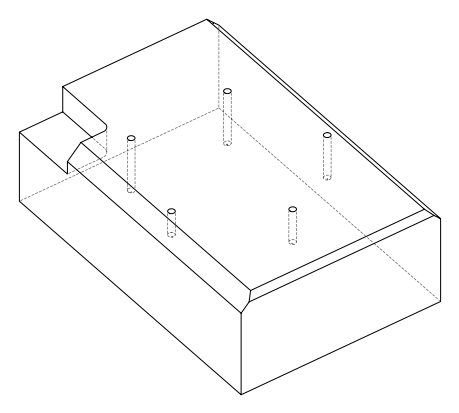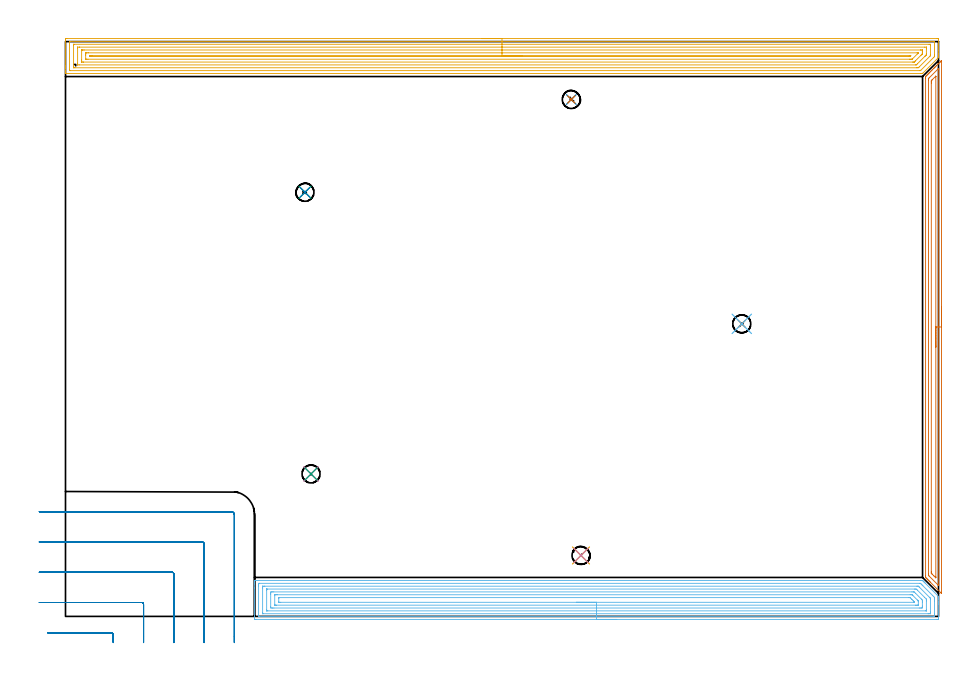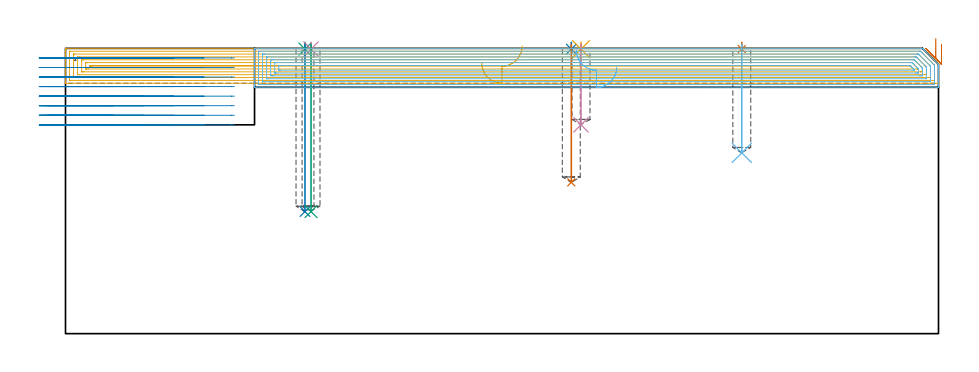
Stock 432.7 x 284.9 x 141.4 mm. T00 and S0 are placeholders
(PLAN: 14 operations, 3 tool changes, 60.5 min)
(1 SPOT_DRILL | STEP1POCKET | NXT0321_9005460120000 | 0.03 min | 2 mm3)
(2 SPOT_DRILL_1 | STEP1POCKET_1 | NXT0321_9005460120000 | 0.03 min | 1 mm3)
(3 SPOT_DRILL_2 | STEP1POCKET_2 | NXT0321_9005460120000 | 0.03 min | 3 mm3)
(4 SPOT_DRILL_3 | STEP1POCKET_3 | NXT0321_9005460120000 | 0.03 min | 0 mm3)
(5 SPOT_DRILL_4 | STEP1POCKET_4 | NXT0321_9005460120000 | 0.03 min | 1 mm3)
(6 DRILL_BLIND_HOLE_INTO_CENTER | STEP1POCKET | UGT0301_484 | 0.22 min | 3090 mm3)
(7 DRILL_BLIND_HOLE_INTO_CENTER_1 | STEP1POCKET_1 | UGT0301_484 | 0.28 min | 3992 mm3)
(8 DRILL_BLIND_HOLE_INTO_CENTER_2 | STEP1POCKET_2 | UGT0301_484 | 0.33 min | 4889 mm3)
(9 DRILL_BLIND_HOLE_INTO_CENTER_3 | STEP1POCKET_3 | UGT0301_484 | 0.33 min | 4890 mm3)
(10 DRILL_BLIND_HOLE_INTO_CENTER_4 | STEP1POCKET_4 | UGT0301_484 | 0.16 min | 2232 mm3)
(11 AREA_MILL | FG_CHAMFER_SURFACE | UGT0205_001 | 24.33 min | 64747 mm3)
(12 AREA_MILL_1 | FG_CHAMFER_SURFACE_1 | UGT0205_001 | 19.25 min | 64590 mm3)
(13 AREA_MILL_2 | FG_CHAMFER_SURFACE_2 | UGT0205_001 | 6.38 min | 7906 mm3)
(14 MILL_CORNER_NOTCH_RECTANGULAR | CORNER_NOTCH_RECTANGULAR | UGT0201_094 | Follow Part, ap 5, ae 75% | 9.06 min | 217320 mm3)
(TOOL NXT0321_9005460120000 | NC Spot Drill, 142deg, 12mm, Carbide, Uncoated | D12 PA142 FL30 Z2)
(TOOL UGT0301_484 | Carbide Drill 8.9 mm | D8.9 PA118 FL81 Z2)
(TOOL UGT0205_001 | Chamfer Mill 20 x 3 x 45 deg. | D20 FL50 Z2)
(TOOL UGT0201_094 | End mill 20 mm | D20 FL38 Z4)
(OP 1 SPOT_DRILL)
G17 G21 G94 G90
T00 M6
G54
G17 G0 G90 X335.2 Y145. S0 M3
G43 Z151.4 H0
G94 G81 G98 Z141.017 F250. R144.4
G80
M5
M2
(OP 2 SPOT_DRILL_1)
G17 G21 G94 G90
T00 M6
G54
G17 G0 G90 X250.7 Y256.2 S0 M3
G43 Z151.4 H0
G94 G81 G98 Z141.017 F250. R144.4
G80
M5
M2
(OP 3 SPOT_DRILL_2)
G17 G21 G94 G90
T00 M6
G54
G17 G0 G90 X118.7 Y210.2 S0 M3
G43 Z151.4 H0
G94 G81 G98 Z141.017 F250. R144.4
G80
M5
M2
(OP 4 SPOT_DRILL_3)
G17 G21 G94 G90
T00 M6
G54
G17 G0 G90 X121.7 Y70.6 S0 M3
G43 Z151.4 H0
G94 G81 G98 Z141.017 F250. R144.4
G80
M5
M2
(OP 5 SPOT_DRILL_4)
G17 G21 G94 G90
T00 M6
G54
G17 G0 G90 X255.5 Y30.2 S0 M3
G43 Z151.4 H0
G94 G81 G98 Z141.017 F250. R144.4
G80
M5
M2
(OP 6 DRILL_BLIND_HOLE_INTO_CENTER)
G17 G21 G94 G90
T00 M6
G54
G17 G0 G90 X335.2 Y145. S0 M3
G43 Z151.4 H0
G94 G81 G98 Z89.6 F250. R143.4
G80
M5
M2
(OP 7 DRILL_BLIND_HOLE_INTO_CENTER_1)
G17 G21 G94 G90
T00 M6
G54
G17 G0 G90 X250.7 Y256.2 S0 M3
G43 Z151.4 H0
G94 G81 G98 Z75. F250. R143.4
G80
M5
M2
(OP 8 DRILL_BLIND_HOLE_INTO_CENTER_2)
G17 G21 G94 G90
T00 M6
G54
G17 G0 G90 X118.7 Y210.2 S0 M3
G43 Z151.4 H0
G94 G81 G98 Z60.5 F250. R143.4
G80
M5
M2
(OP 9 DRILL_BLIND_HOLE_INTO_CENTER_3)
G17 G21 G94 G90
T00 M6
G54
G17 G0 G90 X121.7 Y70.6 S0 M3
G43 Z151.4 H0
G94 G81 G98 Z60.5 F250. R143.4
G80
M5
M2
(OP 10 DRILL_BLIND_HOLE_INTO_CENTER_4)
G17 G21 G94 G90
T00 M6
G54
G17 G0 G90 X255.5 Y30.2 S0 M3
G43 Z151.4 H0
G94 G81 G98 Z103.5 F250. R143.4
G80
M5
M2
(OP 11 AREA_MILL)
G17 G21 G94 G90
T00 M6
G54
G17 G0 G90 X206.35 Y286.4 S1061 M3
G43 Z151.4 H0
Z134.1
G94 G1 X206.388 Z133.228 F250.
X206.502 Z132.363
X206.691 Z131.512
X206.953 Z130.68
X207.287 Z129.874
X207.69 Z129.1
X208.158 Z128.364
X208.69 Z127.672
X209.279 Z127.029
X209.922 Z126.44
X210.614 Z125.908
X211.35 Z125.44
X212.124 Z125.037
X212.93 Z124.703
X213.762 Z124.441
X214.614 Z124.252
X215.478 Z124.138
X216.35 Z124.1
X432.083
X432.366 Y286.397 Z124.102
X432.69 Y286.392 Z124.106
X432.7 Y286.063 Z124.435
Y280.429 Z130.066
Y278.984 Z131.512
Y278.643 Z131.852
Y277.96 Z132.539
Y277.54 Z132.96
X432.699 Y277.246 Z133.249
X432.69 Y276.99 Z133.507
X432.634 Y276.933 Z133.565
X432.558 Y276.857 Z133.642
X424.936 Y269.236 Z141.263
X424.806 Y269.105 Z141.39
X424.043 Y269.1 Z141.4
X0.171
X0.01 Y269.102 Z141.388
X0.007 Y269.161 Z141.331
X0. Y269.569 Z140.931
Y269.923 Z140.576
Y270.606 Z139.889
Y271.84 Z138.657
Y272.392 Z138.102
Y273.009 Z137.486
X0.001 Y285.787 Z124.71
X0.005 Y286.393 Z124.104
X0.009 Y286.395 Z124.102
X0.617 Y286.4 Z124.1
X216.35
Y284.986 Z125.514
X430.296
X430.685 Y284.979 Z125.521
X430.69 Y284.951 Z125.549
X430.694 Y284.894 Z125.606
X430.699 Y284.491 Z126.009
X430.7 Y278.24 Z132.26
X430.696 Y277.75 Z132.75
X430.692 Y277.548 Z132.952
X430.689 Y277.45 Z133.05
X430.644 Y277.403 Z133.097
X430.296 Y277.046 Z133.454
X423.949 Y270.7 Z139.8
X423.851 Y270.606 Z139.894
X423.773 Y270.534 Z139.966
X423.517 Y270.521 Z139.979
X423.333 Y270.516 Z139.984
X423.241 Y270.515 Z139.985
X2.404 Y270.514 Z139.986
X2.015 Y270.521 Z139.979
X2.01 Y270.549 Z139.951
X2.006 Y270.606 Z139.894
X2.001 Y271.009 Z139.491
Y284.894 Z125.606
X2.003 Y284.944 Z125.556
X2.006 Y284.969 Z125.531
X2.008 Y284.976 Z125.524
X2.038 Y284.979 Z125.521
X2.22 Y284.984 Z125.516
X2.312 Y284.985 Z125.515
X216.35 Y284.986 Z125.514
Y283.572 Z126.928
X428.046 Y283.571 Z126.929
X428.509 Y283.569 Z126.931
X428.663 Y283.566 Z126.934
X428.682 Y283.565 Z126.935
X428.69 Y283.526 Z126.974
X428.695 Y283.425 Z127.075
X428.698 Y283.299 Z127.202
X428.7 Y283.108 Z127.392
Y282.918 Z127.582
X428.699 Y278.453 Z132.047
X428.694 Y278.101 Z132.399
X428.69 Y277.927 Z132.573
X428.676 Y277.887 Z132.613
X428.53 Y277.729 Z132.771
X423.15 Y272.349 Z138.151
X422.714 Y271.935 Z138.565
X422.256 Y271.931 Z138.569
X421.826 Y271.929 Z138.571
X4.654
X4.191 Y271.931 Z138.569
X4.037 Y271.934 Z138.566
X4.018 Y271.935 Z138.565
X4.01 Y271.974 Z138.526
X4.005 Y272.075 Z138.425
X4.002 Y272.202 Z138.298
X4. Y272.392 Z138.108
Y272.583 Z137.917
Y283.298 Z127.202
X4.004 Y283.489 Z127.011
X4.008 Y283.543 Z126.957
X4.012 Y283.566 Z126.934
X4.018 Y283.567 Z126.933
X4.075 Y283.57 Z126.93
X4.191 Y283.571 Z126.929
X216.35 Y283.572 Z126.928
Y282.157 Z128.343
X425.887
X426.668 Y282.152 Z128.348
X426.685 Y282.151 Z128.349
X426.69 Y282.136 Z128.364
X426.695 Y282.085 Z128.415
X426.698 Y281.979 Z128.521
X426.7 Y281.768 Z128.732
Y281.345 Z129.155
Y278.666 Z131.834
X426.699 Y278.643 Z131.857
X426.693 Y278.426 Z132.074
X426.69 Y278.373 Z132.127
X426.668 Y278.329 Z132.171
X426.601 Y278.257 Z132.243
X426.411 Y278.062 Z132.438
X426.101 Y277.75 Z132.75
X425.966 Y277.614 Z132.886
X422.256 Y273.905 Z136.595
X421.943 Y273.598 Z136.902
X421.744 Y273.405 Z137.095
X421.672 Y273.35 Z137.15
X421.305 Y273.343 Z137.157
X6.813
X6.032 Y273.348 Z137.152
X6.015 Y273.349 Z137.151
X6.01 Y273.364 Z137.136
X6.005 Y273.416 Z137.084
X6.002 Y273.521 Z136.979
X6. Y273.732 Z136.768
Y274.155 Z136.345
Y281.757 Z128.743
X6.002 Y281.975 Z128.525
X6.005 Y282.083 Z128.417
X6.01 Y282.136 Z128.364
X6.016 Y282.151 Z128.349
X6.04 Y282.152 Z128.348
X6.87 Y282.157 Z128.343
X6.928
X216.35
Y280.743 Z129.757
X423.729
X424.043 Y280.742 Z129.758
X424.627 Y280.739 Z129.761
X424.674 Y280.736 Z129.764
X424.69 Y280.725 Z129.775
X424.696 Y280.669 Z129.831
X424.698 Y280.429 Z130.071
X424.7 Y279.772 Z130.728
X424.699 Y279.536 Z130.964
X424.695 Y278.884 Z131.616
X424.69 Y278.822 Z131.678
X424.666 Y278.777 Z131.723
X424.539 Y278.643 Z131.857
X424.293 Y278.393 Z132.107
X424.043 Y278.141 Z132.359
X421.168 Y275.266 Z135.234
X420.973 Y275.071 Z135.429
X420.72 Y274.821 Z135.679
X420.681 Y274.786 Z135.714
X420.658 Y274.768 Z135.732
X420.626 Y274.764 Z135.736
X420.47 Y274.761 Z135.739
X419.89 Y274.757 Z135.743
X8.971
X8.657 Y274.758 Z135.742
X8.073 Y274.761 Z135.739
X8.026 Y274.764 Z135.736
X8.01 Y274.775 Z135.725
X8.004 Y274.831 Z135.669
X8.002 Y275.071 Z135.429
X8. Y275.728 Z134.772
X8.001 Y280.593 Z129.907
X8.003 Y280.675 Z129.825
X8.006 Y280.716 Z129.784
X8.009 Y280.731 Z129.769
X8.03 Y280.736 Z129.764
X8.345 Y280.741 Z129.759
X8.657 Y280.742 Z129.758
X9.236 Y280.743 Z129.757
X216.35
Y279.329 Z131.171
X422.101 Y279.328 Z131.172
X422.256 Y279.327 Z131.173
X422.468 Y279.324 Z131.176
X422.69 Y279.317 Z131.183
Y279.267 Z131.233
X422.66 Y279.22 Z131.28
X422.619 Y279.174 Z131.326
X422.433 Y278.983 Z131.517
X422.256 Y278.804 Z131.696
X419.82 Y276.369 Z134.131
X419.72 Y276.272 Z134.228
X419.651 Y276.209 Z134.291
X419.614 Y276.178 Z134.322
X419.576 Y276.177 Z134.323
X419.367 Y276.173 Z134.327
X418.683 Y276.171 Z134.329
X418.476
X11.13
X10.444 Y276.172 Z134.328
X10.234 Y276.174 Z134.326
X10.075 Y276.178 Z134.322
X10.01 Y276.184 Z134.316
X10.007 Y276.222 Z134.278
X10.002 Y276.406 Z134.094
X10. Y278.193 Z132.307
X10.001 Y278.643 Z131.857
X10.003 Y279.083 Z131.417
X10.01 Y279.234 Z131.266
X10.024 Y279.322 Z131.178
X10.101 Y279.324 Z131.176
X10.444 Y279.328 Z131.172
X10.651 Y279.329 Z131.171
X11.337
X216.35
Y277.915 Z132.585
X418.683 Y277.914 Z132.586
X418.848 Y277.913 Z132.587
X418.893 Y277.911 Z132.589
X418.897 Y277.91 Z132.59
X418.895 Y277.904 Z132.596
X418.854 Y277.857 Z132.643
X418.787 Y277.785 Z132.715
X418.753 Y277.75 Z132.75
X418.718 Y277.715 Z132.785
X418.683 Y277.682 Z132.818
X418.586 Y277.595 Z132.905
X418.5 Y277.592 Z132.908
X418.319 Y277.589 Z132.911
X417.954 Y277.586 Z132.914
X417.79 Y277.585 Z132.915
X12.395 Y277.586 Z132.914
X12.23 Y277.587 Z132.913
X12.066 Y277.59 Z132.91
X12.022 Y277.592 Z132.908
X12.009 Y277.597 Z132.903
X12.007 Y277.613 Z132.887
X12.003 Y277.673 Z132.827
X12.004 Y277.75 Z132.75
X12.01 Y277.864 Z132.636
X12.019 Y277.908 Z132.592
X12.07 Y277.91 Z132.59
X12.23 Y277.912 Z132.588
X12.959 Y277.915 Z132.585
X13.124
X216.35
X217.222 Z132.623
X218.086 Z132.737
X218.938 Z132.926
X219.77 Z133.188
X220.576 Z133.522
X221.35 Z133.925
X222.086 Z134.394
X222.778 Z134.925
X223.421 Z135.514
X224.01 Z136.157
X224.542 Z136.85
X225.01 Z137.585
X225.413 Z138.359
X225.747 Z139.165
X226.009 Z139.997
X226.198 Z140.849
X226.312 Z141.714
X226.35 Z142.585
G0 Z151.4
M5
M2
(OP 12 AREA_MILL_1)
G17 G21 G94 G90
T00 M6
G54
G17 G0 G90 X273.2 Y-1.5 S1061 M3
G43 Z151.4 H0
Z132.1
G94 G1 X273.162 Z131.228 F250.
X273.048 Z130.363
X272.859 Z129.512
X272.597 Z128.68
X272.263 Z127.874
X271.86 Z127.1
X271.392 Z126.364
X270.86 Z125.672
X270.271 Z125.029
X269.628 Z124.439
X268.936 Z123.908
X268.2 Z123.44
X267.426 Z123.037
X266.62 Z122.703
X265.788 Z122.441
X264.936 Z122.252
X264.072 Z122.138
X263.2 Z122.1
X94.321
X93.899 Y-1.496 Z122.102
X93.71 Y-1.492 Z122.105
X93.705 Y-1.081 Z122.516
X93.7 Y-0.47 Z123.127
Y14.133 Z137.728
Y16.16 Z139.756
Y16.502 Z140.097
Y17.474 Z141.074
X93.71 Y17.793 Z141.393
X93.874 Y17.8 Z141.4
X424.037
X424.804 Y17.795 Z141.391
X424.931 Y17.67 Z141.268
X425.078 Y17.524 Z141.121
X425.222 Y17.381 Z140.976
X425.378 Y17.223 Z140.821
X425.5 Y17.101 Z140.699
X425.661 Y16.941 Z140.536
X425.825 Y16.777 Z140.374
X426.031 Y16.569 Z140.169
X432.254 Y10.348 Z133.945
X432.691 Y9.908 Z133.507
X432.695 Y9.902 Z133.501
X432.7 Y9.871 Z133.47
Y9.469 Z133.067
Y9.395 Z132.994
Y8.59 Z132.184
Y7.368 Z130.965
Y6.831 Z130.426
Y6.221 Z129.816
Y-0.813 Z122.785
X432.697 Y-1.081 Z122.516
X432.69 Y-1.492 Z122.105
X432.501 Y-1.496 Z122.102
X432.079 Y-1.5 Z122.1
X263.2
Y-0.086 Z123.514
X95.989 Y-0.085 Z123.515
X95.744 Y-0.08 Z123.52
X95.719 Y-0.079 Z123.521
X95.71 Y-0.068 Z123.532
X95.704 Y-0.035 Z123.565
X95.702 Y-0.003 Z123.597
X95.7 Y0.199 Z123.799
Y15.144 Z138.744
X95.703 Y15.623 Z139.223
X95.709 Y16.015 Z139.615
X95.73 Y16.379 Z139.979
X96.108 Y16.384 Z139.984
X96.227 Y16.385 Z139.985
X423.263
X423.649 Y16.381 Z139.981
X423.742 Y16.379 Z139.979
X423.862 Y16.276 Z139.876
X424.037 Y16.109 Z139.709
X424.527 Y15.623 Z139.223
X424.931 Y15.22 Z138.82
X429.802 Y10.348 Z133.948
X430.292 Y9.855 Z133.455
X430.672 Y9.469 Z133.069
X430.691 Y9.076 Z132.676
X430.697 Y8.59 Z132.19
X430.7 Y8.189 Z131.789
Y7.71 Z131.31
Y1.156 Z124.756
X430.697 Y0.677 Z124.277
X430.691 Y0.285 Z123.885
X430.67 Y-0.079 Z123.521
X430.292 Y-0.084 Z123.516
X430.174 Y-0.085 Z123.515
X263.2 Y-0.086 Z123.514
Y1.328 Z124.928
X97.895 Y1.329 Z124.929
X97.818 Y1.33 Z124.93
X97.756 Y1.332 Z124.932
X97.722 Y1.335 Z124.935
X97.71 Y1.366 Z124.966
X97.705 Y1.556 Z125.156
X97.701 Y1.747 Z125.347
X97.7 Y14.056 Z137.656
X97.702 Y14.744 Z138.344
X97.704 Y14.931 Z138.531
X97.709 Y14.958 Z138.558
X97.724 Y14.965 Z138.565
X97.779 Y14.967 Z138.567
X97.895 Y14.969 Z138.569
X98.557 Y14.971 Z138.571
X98.788
X422.019
X422.25 Y14.97 Z138.57
X422.482 Y14.968 Z138.568
X422.636 Y14.964 Z138.564
X422.734 Y14.955 Z138.555
X422.777 Y14.915 Z138.515
X422.955 Y14.744 Z138.344
X423.144 Y14.557 Z138.157
X428.232 Y9.469 Z133.069
X428.505 Y9.194 Z132.794
X428.652 Y9.04 Z132.64
X428.687 Y9.002 Z132.602
X428.692 Y8.909 Z132.509
X428.697 Y8.781 Z132.381
X428.699 Y8.59 Z132.19
X428.7 Y8.398 Z131.998
Y2.244 Z125.844
X428.698 Y1.556 Z125.156
X428.696 Y1.369 Z124.969
X428.691 Y1.342 Z124.942
X428.676 Y1.335 Z124.935
X428.621 Y1.333 Z124.933
X428.505 Y1.33 Z124.93
X427.843 Y1.329 Z124.929
X427.612 Y1.328 Z124.928
X263.2
Y2.743 Z126.343
X100.263
X99.84 Y2.745 Z126.345
X99.754 Y2.747 Z126.347
X99.721 Y2.749 Z126.349
X99.71 Y2.782 Z126.382
X99.706 Y2.884 Z126.484
X99.7 Y3.297 Z126.897
Y12.967 Z136.567
X99.703 Y13.416 Z137.016
X99.707 Y13.523 Z137.123
X99.709 Y13.545 Z137.145
X99.732 Y13.55 Z137.15
X99.8 Y13.554 Z137.154
X99.995 Y13.556 Z137.156
X420.776 Y13.557 Z137.157
X421.357 Y13.553 Z137.153
X421.676 Y13.55 Z137.15
X422.25 Y13.001 Z136.601
X422.266 Y12.985 Z136.585
X425.825 Y9.427 Z133.027
X426.651 Y8.59 Z132.19
X426.69 Y8.534 Z132.134
X426.694 Y8.482 Z132.082
X426.698 Y8.374 Z131.974
X426.7 Y8.159 Z131.759
Y7.728 Z131.328
Y3.332 Z126.932
X426.697 Y2.884 Z126.484
X426.693 Y2.777 Z126.377
X426.691 Y2.755 Z126.355
X426.668 Y2.749 Z126.349
X426.6 Y2.746 Z126.346
X426.405 Y2.743 Z126.343
X263.2
Y4.157 Z127.757
X103.294
X102.399 Y4.158 Z127.758
X102.363 Y4.159 Z127.759
X101.71 Y4.194 Z127.794
X101.701 Y4.844 Z128.444
X101.7 Y11. Z134.6
X101.701 Y11.227 Z134.827
X101.704 Y11.875 Z135.475
X101.71 Y12.106 Z135.706
X102.327 Y12.141 Z135.741
X102.363 Y12.142 Z135.742
X103.219 Y12.143 Z135.743
X419.57
X420.429 Y12.14 Z135.74
X420.463 Y12.137 Z135.737
X420.684 Y12.106 Z135.706
X421.357 Y11.444 Z135.044
X424.211 Y8.59 Z132.19
X424.379 Y8.418 Z132.018
X424.69 Y8.098 Z131.698
X424.697 Y7.941 Z131.541
X424.699 Y7.71 Z131.31
X424.7 Y7.059 Z130.659
X424.699 Y5.073 Z128.673
X424.696 Y4.425 Z128.025
X424.69 Y4.194 Z127.794
X424.073 Y4.159 Z127.759
X424.037 Y4.158 Z127.758
X423.182 Y4.157 Z127.757
X263.2
Y5.571 Z129.171
X104.537
X104.15 Y5.573 Z129.173
X103.763 Y5.576 Z129.176
X103.719 Y5.578 Z129.178
X103.71 Y5.609 Z129.209
X103.705 Y5.687 Z129.287
X103.701 Y5.805 Z129.405
Y10.348 Z133.948
X103.705 Y10.569 Z134.169
X103.71 Y10.679 Z134.279
X103.716 Y10.722 Z134.322
X103.767 Y10.724 Z134.324
X104.15 Y10.727 Z134.327
X104.656 Y10.729 Z134.329
X105.043
X418.676
X419.184 Y10.727 Z134.327
X419.57 Y10.723 Z134.323
X419.62 Y10.721 Z134.321
X419.675 Y10.67 Z134.27
X419.787 Y10.563 Z134.163
X420.004 Y10.348 Z133.948
X422.25 Y8.101 Z131.701
X422.634 Y7.71 Z131.31
X422.687 Y7.653 Z131.253
X422.692 Y7.599 Z131.199
X422.697 Y7.489 Z131.089
X422.7 Y7.268 Z130.868
X422.699 Y5.952 Z129.552
X422.695 Y5.731 Z129.331
X422.69 Y5.621 Z129.221
X422.684 Y5.578 Z129.178
X422.633 Y5.575 Z129.175
X422.25 Y5.572 Z129.172
X421.744 Y5.571 Z129.171
X421.357
X263.2
Y6.985 Z130.585
X106.674 Y6.986 Z130.586
X105.937 Y6.99 Z130.59
X105.773 Y6.992 Z130.592
X105.709 Y7. Z130.6
X105.706 Y7.014 Z130.614
X105.702 Y7.062 Z130.662
X105.7 Y8.822 Z132.422
X105.704 Y9.055 Z132.655
X105.71 Y9.21 Z132.81
X105.716 Y9.308 Z132.908
X105.753 Y9.31 Z132.91
X105.937 Y9.313 Z132.913
X106.094 Y9.314 Z132.914
X417.939
X418.308 Y9.312 Z132.912
X418.492 Y9.31 Z132.91
X418.579 Y9.308 Z132.908
X418.676 Y9.219 Z132.819
X419.312 Y8.59 Z132.19
X419.57 Y8.333 Z131.933
X420.192 Y7.71 Z131.31
X420.463 Y7.437 Z131.037
X420.656 Y7.235 Z130.835
X420.69 Y7.189 Z130.789
X420.694 Y7.155 Z130.755
X420.695 Y7.112 Z130.712
X420.69 Y7.011 Z130.611
X420.687 Y6.992 Z130.592
X420.662 Y6.99 Z130.59
X420.596 Y6.987 Z130.587
X420.463 Y6.986 Z130.586
X420.307 Y6.985 Z130.585
X263.2
X262.328 Z130.623
X261.464 Z130.737
X260.612 Z130.926
X259.78 Z131.188
X258.974 Z131.522
X258.2 Z131.925
X257.464 Z132.394
X256.772 Z132.925
X256.129 Z133.514
X255.54 Z134.157
X255.008 Z134.849
X254.54 Z135.585
X254.137 Z136.359
X253.803 Z137.165
X253.541 Z137.997
X253.352 Z138.849
X253.238 Z139.714
X253.2 Z140.585
G0 Z151.4
M5
M2
(OP 13 AREA_MILL_2)
G17 G21 G94 G90
T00 M6
G54
G17 G0 G90 X434.2 Y153.45 S1061 M3
G43 Z151.4 H0
Z143.5
G94 G1 Y153.412 Z142.628 F250.
Y153.298 Z141.763
Y153.109 Z140.912
Y152.847 Z140.08
Y152.513 Z139.274
Y152.11 Z138.5
Y151.642 Z137.764
Y151.11 Z137.072
Y150.521 Z136.429
Y149.878 Z135.839
Y149.186 Z135.308
Y148.45 Z134.84
Y147.676 Z134.437
Y146.87 Z134.103
Y146.038 Z133.841
Y145.186 Z133.652
Y144.322 Z133.538
Y143.45 Z133.5
Y11.582
X434.193 Y11.419 Z133.506
X434.02 Y11.581 Z133.68
X433.996 Y11.604 Z133.704
X428.654 Y16.945 Z139.044
X428.49 Y17.107 Z139.205
X428.331 Y17.268 Z139.366
X428.207 Y17.392 Z139.491
X428.05 Y17.547 Z139.645
X427.898 Y17.701 Z139.799
X427.76 Y17.839 Z139.938
X427.61 Y17.987 Z140.085
X427.465 Y18.134 Z140.233
X427.313 Y18.286 Z140.385
X427.17 Y18.428 Z140.525
X427.032 Y18.567 Z140.666
X426.866 Y18.733 Z140.832
X426.73 Y18.868 Z140.966
X426.602 Y18.997 Z141.096
X426.42 Y19.18 Z141.278
X426.305 Y19.296 Z141.391
X426.3 Y20.074 Z141.4
Y266.826
X426.305 Y267.604 Z141.391
X426.42 Y267.72 Z141.278
X426.602 Y267.903 Z141.096
X426.73 Y268.032 Z140.966
X426.866 Y268.167 Z140.832
X427.032 Y268.333 Z140.666
X427.17 Y268.472 Z140.525
X427.313 Y268.614 Z140.385
X427.465 Y268.766 Z140.233
X427.61 Y268.913 Z140.085
X427.76 Y269.061 Z139.938
X427.898 Y269.199 Z139.799
X428.05 Y269.353 Z139.645
X428.54 Y269.84 Z139.16
X428.803 Y270.104 Z138.895
X428.93 Y270.232 Z138.766
X429.285 Y270.585 Z138.414
X429.463 Y270.763 Z138.237
X429.697 Y270.998 Z138.001
X429.81 Y271.112 Z137.886
X430.387 Y271.687 Z137.313
X430.591 Y271.892 Z137.107
X430.69 Y271.992 Z137.006
X430.89 Y272.19 Z136.809
X430.966 Y272.266 Z136.734
X431.57 Y272.872 Z136.126
X431.806 Y273.106 Z135.894
X432.45 Y273.752 Z135.246
X432.646 Y273.946 Z135.054
X432.678 Y273.978 Z135.022
X433.33 Y274.631 Z134.367
X433.486 Y274.786 Z134.214
X433.572 Y274.872 Z134.127
X433.77 Y275.071 Z133.928
X433.869 Y275.17 Z133.828
X434.08 Y275.381 Z133.619
X434.096 Y275.397 Z133.603
X434.171 Y275.468 Z133.527
X434.195 Y275.483 Z133.504
X434.2 Y275.468 Z133.5
Y143.45
X432.786 Z134.914
X432.785 Y15.71 Z134.915
X432.784 Y15.604 Z134.916
X432.779 Y15.327 Z134.921
X432.774 Y15.286 Z134.926
X432.735 Y15.321 Z134.965
X432.692 Y15.361 Z135.008
X432.446 Y15.604 Z135.254
X427.977 Y20.074 Z139.723
X427.803 Y20.254 Z139.897
X427.741 Y20.321 Z139.959
X427.721 Y20.349 Z139.979
X427.719 Y20.37 Z139.981
X427.717 Y20.468 Z139.983
X427.714 Y20.862 Z139.986
Y20.968
X427.715 Y265.932 Z139.985
X427.718 Y266.326 Z139.982
X427.721 Y266.522 Z139.979
X427.725 Y266.564 Z139.975
X427.747 Y266.59 Z139.953
X427.793 Y266.64 Z139.907
X427.976 Y266.826 Z139.724
X432.547 Y271.397 Z135.153
X432.671 Y271.518 Z135.029
X432.763 Y271.606 Z134.937
X432.777 Y271.617 Z134.923
X432.779 Y271.562 Z134.921
X432.784 Y271.404 Z134.916
X432.785 Y271.296 Z134.915
X432.786 Y271.16 Z134.914
Y143.45
X431.372 Z136.328
X431.371 Y19.828 Z136.329
X431.369 Y19.18 Z136.331
X431.368 Y19.146 Z136.332
Y19.144
X431.324 Y19.18 Z136.376
X431.13 Y19.37 Z136.57
X430.425 Y20.074 Z137.275
X429.531 Y20.968 Z138.169
X429.37 Y21.131 Z138.33
X429.192 Y21.316 Z138.508
X429.149 Y21.362 Z138.551
X429.135 Y21.396 Z138.565
X429.133 Y21.453 Z138.567
X429.13 Y21.616 Z138.57
X429.129 Y21.862 Z138.571
Y22.107
Y264.39
X429.13 Y265.038 Z138.57
X429.131 Y265.281 Z138.569
X429.135 Y265.524 Z138.565
X429.37 Y265.769 Z138.33
X429.45 Y265.851 Z138.25
X431.321 Y267.72 Z136.379
X431.342 Y267.737 Z136.358
X431.365 Y267.754 Z136.335
X431.366 Y267.72 Z136.334
X431.37 Y267.567 Z136.33
X431.371 Y267.475 Z136.329
X431.372 Y143.45 Z136.328
Y142.578 Z136.366
Y141.714 Z136.48
Y140.862 Z136.669
Y140.03 Z136.931
Y139.224 Z137.265
Y138.45 Z137.668
Y137.714 Z138.137
Y137.022 Z138.668
Y136.379 Z139.257
Y135.79 Z139.901
Y135.258 Z140.593
Y134.79 Z141.328
Y134.387 Z142.102
Y134.053 Z142.908
Y133.791 Z143.74
Y133.602 Z144.592
Y133.488 Z145.457
Y133.45 Z146.328
G0 Z151.4
M5
M2
(OP 14 MILL_CORNER_NOTCH_RECTANGULAR)
G17 G21 G94 G90
T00 M6
G54
G17 G0 G90 X23.7 Y-13. S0 M3
G43 Z151.4 H0
Z136.662
G94 G1 Y-10. F250.
Y-9.094 F500.
G3 X22.706 Y-8.1 R1.
G1 X-5.864
X-8.864 F250.
G0 Z151.4
X38.7 Y-13.
Z136.662
G1 Y-10.
Y5.906 F500.
G3 X37.706 Y6.9 R1.
G1 X-10.
X-13. F250.
G0 Z151.4
X53.7 Y-13.
Z136.662
G1 Y-10.
Y20.905 F500.
G3 X52.705 Y21.9 R1.
G1 X-10.
X-13. F250.
G0 Z151.4
X68.7 Y-13.
Z136.662
G1 Y-10.
Y35.905 F500.
G3 X67.705 Y36.9 R1.
G1 X-10.
X-13. F250.
G0 Z151.4
X83.7 Y-13.
Z136.662
G1 Y-10.
Y50.4 F500.
G3 X82.2 Y51.9 R1.5
G1 X-10.
X-13. F250.
G0 Z151.4
X23.7 Y-13.
Z131.925
G1 Y-10.
Y-9.094 F500.
G3 X22.706 Y-8.1 R1.
G1 X-5.864
X-8.864 F250.
G0 Z151.4
X38.7 Y-13.
Z131.925
G1 Y-10.
Y5.906 F500.
G3 X37.705 Y6.9 R1.
G1 X-10.
X-13. F250.
G0 Z151.4
X53.7 Y-13.
Z131.925
G1 Y-10.
Y20.905 F500.
G3 X52.705 Y21.9 R1.
G1 X-10.
X-13. F250.
G0 Z151.4
X68.7 Y-13.
Z131.925
G1 Y-10.
Y35.905 F500.
G3 X67.705 Y36.9 R1.
G1 X-10.
X-13. F250.
G0 Z151.4
X83.7 Y-13.
Z131.925
G1 Y-10.
Y50.4 F500.
G3 X82.2 Y51.9 R1.5
G1 X-10.
X-13. F250.
G0 Z151.4
X23.7 Y-13.
Z127.187
G1 Y-10.
Y-9.094 F500.
G3 X22.706 Y-8.1 R1.
G1 X-5.864
X-8.864 F250.
G0 Z151.4
X38.7 Y-13.
Z127.187
G1 Y-10.
Y5.906 F500.
G3 X37.706 Y6.9 R1.
G1 X-10.
X-13. F250.
G0 Z151.4
X53.7 Y-13.
Z127.187
G1 Y-10.
Y20.905 F500.
G3 X52.705 Y21.9 R1.
G1 X-10.
X-13. F250.
G0 Z151.4
X68.7 Y-13.
Z127.187
G1 Y-10.
Y35.905 F500.
G3 X67.705 Y36.9 R1.
G1 X-10.
X-13. F250.
G0 Z151.4
X83.7 Y-13.
Z127.187
G1 Y-10.
Y50.4 F500.
G3 X82.2 Y51.9 R1.5
G1 X-10.
X-13. F250.
G0 Z151.4
X23.7 Y-13.
Z122.45
G1 Y-10.
Y-9.094 F500.
G3 X22.706 Y-8.1 R1.
G1 X-5.864
X-8.864 F250.
G0 Z151.4
X38.7 Y-13.
Z122.45
G1 Y-10.
Y5.906 F500.
G3 X37.706 Y6.9 R1.
G1 X-10.
X-13. F250.
G0 Z151.4
X53.7 Y-13.
Z122.45
G1 Y-10.
Y20.905 F500.
G3 X52.705 Y21.9 R1.
G1 X-10.
X-13. F250.
G0 Z151.4
X68.7 Y-13.
Z122.45
G1 Y-10.
Y35.905 F500.
G3 X67.705 Y36.9 R1.
G1 X-10.
X-13. F250.
G0 Z151.4
X83.7 Y-13.
Z122.45
G1 Y-10.
Y50.4 F500.
G3 X82.2 Y51.9 R1.5
G1 X-10.
X-13. F250.
G0 Z151.4
X23.7 Y-13.
Z117.712
G1 Y-10.
Y-9.094 F500.
G3 X22.706 Y-8.1 R1.
G1 X-5.864
X-8.864 F250.
G0 Z151.4
X38.7 Y-13.
Z117.712
G1 Y-10.
Y5.906 F500.
G3 X37.705 Y6.9 R1.
G1 X-10.
X-13. F250.
G0 Z151.4
X53.7 Y-13.
Z117.712
G1 Y-10.
Y20.905 F500.
G3 X52.705 Y21.9 R1.
G1 X-10.
X-13. F250.
G0 Z151.4
X68.7 Y-13.
Z117.712
G1 Y-10.
Y35.905 F500.
G3 X67.705 Y36.9 R1.
G1 X-10.
X-13. F250.
G0 Z151.4
X83.7 Y-13.
Z117.712
G1 Y-10.
Y50.4 F500.
G3 X82.2 Y51.9 R1.5
G1 X-10.
X-13. F250.
G0 Z151.4
X23.7 Y-13.
Z112.975
G1 Y-10.
Y-9.094 F500.
G3 X22.706 Y-8.1 R1.
G1 X-5.864
X-8.864 F250.
G0 Z151.4
X38.7 Y-13.
Z112.975
G1 Y-10.
Y5.906 F500.
G3 X37.705 Y6.9 R1.
G1 X-10.
X-13. F250.
G0 Z151.4
X53.7 Y-13.
Z112.975
G1 Y-10.
Y20.905 F500.
G3 X52.705 Y21.9 R1.
G1 X-10.
X-13. F250.
G0 Z151.4
X68.7 Y-13.
Z112.975
G1 Y-10.
Y35.905 F500.
G3 X67.705 Y36.9 R1.
G1 X-10.
X-13. F250.
G0 Z151.4
X83.7 Y-13.
Z112.975
G1 Y-10.
Y50.4 F500.
G3 X82.2 Y51.9 R1.5
G1 X-10.
X-13. F250.
G0 Z151.4
X23.7 Y-13.
Z108.237
G1 Y-10.
Y-9.094 F500.
G3 X22.706 Y-8.1 R1.
G1 X-5.864
X-8.864 F250.
G0 Z151.4
X38.7 Y-13.
Z108.237
G1 Y-10.
Y5.906 F500.
G3 X37.705 Y6.9 R1.
G1 X-10.
X-13. F250.
G0 Z151.4
X53.7 Y-13.
Z108.237
G1 Y-10.
Y20.905 F500.
G3 X52.705 Y21.9 R1.
G1 X-10.
X-13. F250.
G0 Z151.4
X68.7 Y-13.
Z108.237
G1 Y-10.
Y35.905 F500.
G3 X67.705 Y36.9 R1.
G1 X-10.
X-13. F250.
G0 Z151.4
X83.7 Y-13.
Z108.237
G1 Y-10.
Y50.4 F500.
G3 X82.2 Y51.9 R1.5
G1 X-10.
X-13. F250.
G0 Z151.4
X23.7 Y-13.
Z103.5
G1 Y-10.
Y-9.094 F500.
G3 X22.706 Y-8.1 R1.
G1 X-5.864
X-8.864 F250.
G0 Z151.4
X38.7 Y-13.
Z103.5
G1 Y-10.
Y5.906 F500.
G3 X37.705 Y6.9 R1.
G1 X-10.
X-13. F250.
G0 Z151.4
X53.7 Y-13.
Z103.5
G1 Y-10.
Y20.905 F500.
G3 X52.705 Y21.9 R1.
G1 X-10.
X-13. F250.
G0 Z151.4
X68.7 Y-13.
Z103.5
G1 Y-10.
Y35.905 F500.
G3 X67.705 Y36.9 R1.
G1 X-10.
X-13. F250.
G0 Z151.4
X83.7 Y-13.
Z103.5
G1 Y-10.
Y50.4 F500.
G3 X82.2 Y51.9 R1.5
G1 X-10.
X-13. F250.
G0 Z151.4
M5
M2
